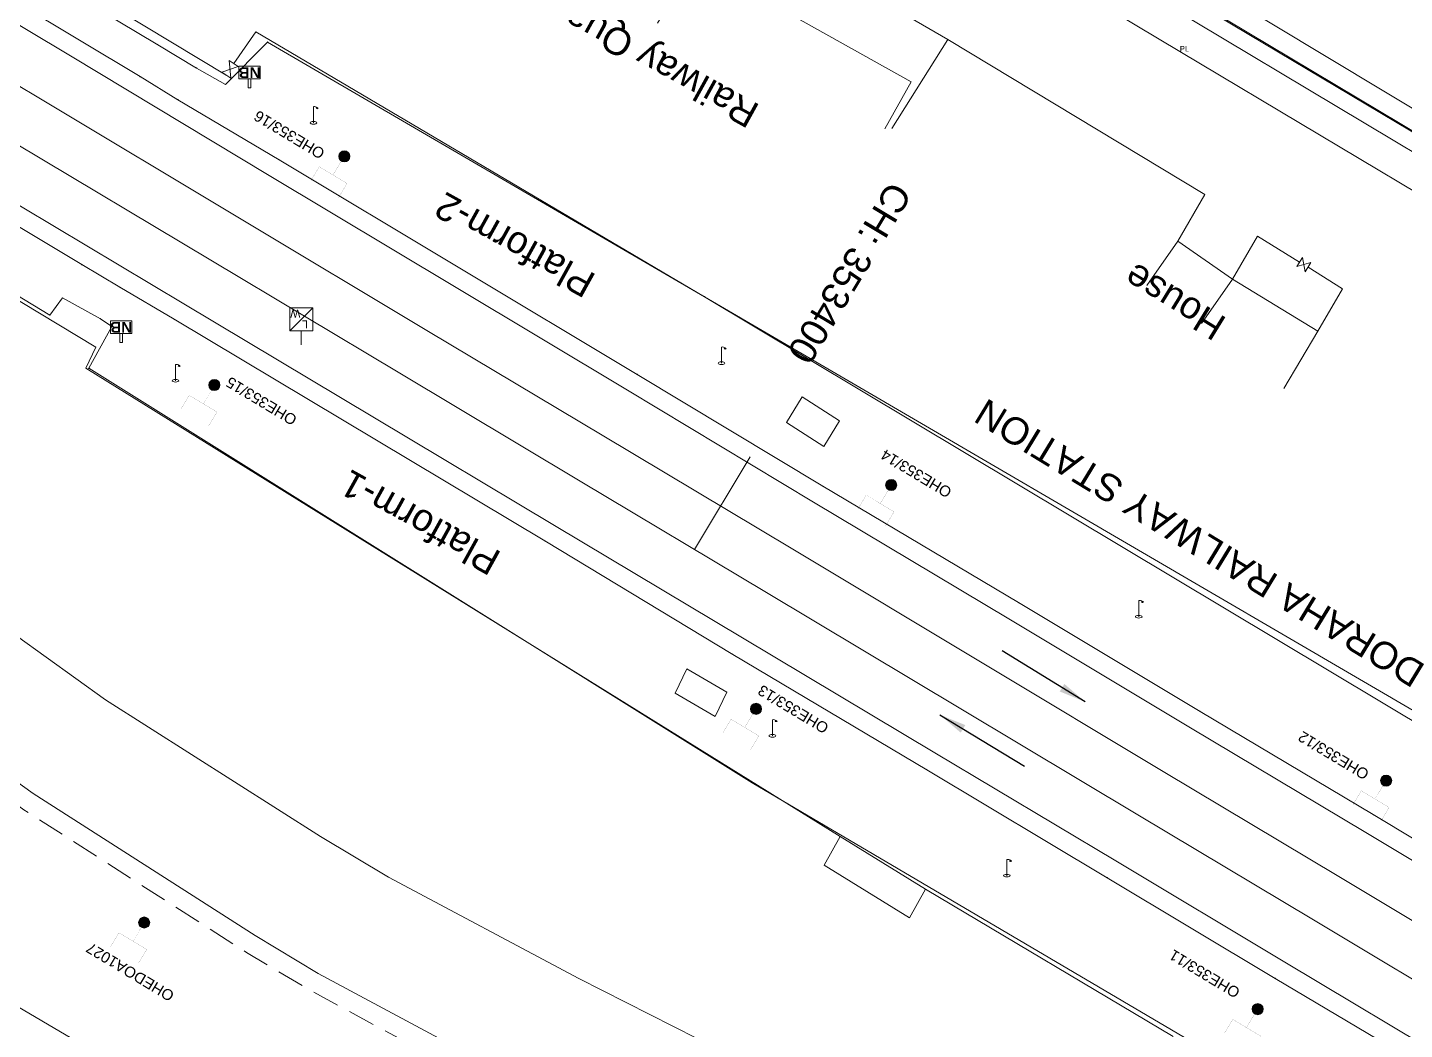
# Model space of a CAD drawing. Header units: metres. Extents: x 593168 to 611286, y 3401475 to 3412398.
# Drawn here: x 599724.4 to 599851.9, y 3408349.9 to 3408442.6 of the extents above; entities that cross this region are included whole.
import ezdxf
from ezdxf.enums import TextEntityAlignment as Align

# ---------------------------------------------------------------- set-up
doc = ezdxf.new("R2010")
doc.units = ezdxf.units.M
doc.header["$MEASUREMENT"] = 0
doc.linetypes.add('DASHED', pattern=[0.75, 0.5, -0.25])
for name, color, linetype, lineweight in [('Compound Wall', 251, 'Continuous', 0), ('Existing IR Chainage', 7, 'Continuous', 0), ('Existing IR Track', 143, 'Continuous', 0), ('Gate', 251, 'Continuous', 0), ('Grill', 251, 'Continuous', 0), ('IR PROP. DETAILS', 190, 'Continuous', 0), ('Lamp_Post', 251, 'Continuous', 0), ('Name Board', 251, 'Continuous', 0), ('OHE MAST', 8, 'Continuous', 0), ('OHE MAST TEXT', 8, 'Continuous', 0), ('Pipe Line', 4, 'Continuous', 0), ('Platform', 7, 'Continuous', 0), ('Residential Building Pucca', 251, 'Continuous', 0), ('Residential Building Semipucca', 251, 'Continuous', 0), ('Shed', 251, 'Continuous', 0), ('Subroad Edge', 34, 'Continuous', 0), ('Text1', 251, 'Continuous', 0), ('Village Name', 7, 'Continuous', 0), ('WL', 7, 'Continuous', 0)]:
    doc.layers.add(name, color=color, linetype=linetype, lineweight=lineweight)
doc.styles.add('CUT-FILL', font='cut-fill.shx', dxfattribs={"height": 2})
doc.styles.add('NB', font='swissbo.ttf', dxfattribs={"height": 1.5})
doc.styles.get("Standard").update_dxf_attribs({"font": 'arial_0.ttf'})
doc.styles.add('Style-Arial', font='arial_0.ttf')
doc.styles.add('Vill txt', font='arial_0.ttf', dxfattribs={"height": 3})
doc.dimstyles.new('ISO-25', dxfattribs={"dimtxt": 2.5, "dimasz": 2.5, "dimexe": 1.25, "dimexo": 0.625, "dimtad": 1, "dimtxsty": 'Standard', "dimcen": 2.5, "dimadec": 0, "dimazin": 0, "dimtfac": 1, "dimtmove": 0, "dimatfit": 3, "dimfxl": 1, "dimarcsym": 0})

# ---------------------------------------------------------------- blocks, each defined once
blk = doc.blocks.new('GT')
at = {"layer": 'Gate'}
for p, q in [((-0.5, -0.5), (-0.5, 0.5)), ((-0.5, 0.5), (0.5, -0.5)), ((0.5, 0.5), (0.5, -0.5))]:
    blk.add_line(p, q, dxfattribs=at)
blk.add_lwpolyline([(0.5, 0.5), (-0.5, -0.5)], dxfattribs=at)
blk = doc.blocks.new('LP')
for points in [[(0, 0), (0, 1.5)], [(0.25, 1.35), (0.44, 1.35)]]:
    blk.add_lwpolyline(points)
for centre, radius, start, end in [((0.07, 0.99), 0.519, 57.6425, 97.3165), ((0.34, 1.33), 0.094, 11.7012, 168.0476)]:
    blk.add_arc(centre, radius, start, end)
blk.add_ellipse((0.35, 1.36), major_axis=(0.0017, 0.0438), ratio=0.461056, start_param=1.74022, end_param=4.575836)
at = {"extrusion": (0, 0, -1)}
blk.add_ellipse((0, 0.01), major_axis=(0.308, 0), ratio=0.400495, dxfattribs=at)
blk = doc.blocks.new('NB')
for p, q in [((-0.98, 0.82), (-0.98, 1.98)), ((-0.98, 1.98), (0.98, 1.98)), ((0.98, 1.98), (0.98, 0.82)), ((-0.98, 0.82), (0.98, 0.82)), ((-0.13, 0.82), (-0.13, 0)), ((-0.13, 0), (0.13, 0)), ((0.13, 0.82), (0.13, 0))]:
    blk.add_line(p, q)
at = {"style": 'NB', "width": 1.025371}
blk.add_text('NB', height=0.988, rotation=180, dxfattribs=at).set_placement((0, 1.39), align=Align.MIDDLE)
blk = doc.blocks.new('WL')
at = {"layer": 'WL'}
for p, q in [((1.07, 3.42), (-1.06, 3.42)), ((-1.06, 3.42), (-1.06, 1.29)), ((1.07, 1.29), (1.07, 3.42)), ((-1.06, 1.29), (1.07, 1.29)), ((0, 1.29), (0, 0))]:
    blk.add_line(p, q, dxfattribs=at)
blk.add_lwpolyline([(-1.06, 1.29), (1.07, 3.42)], dxfattribs=at)
at = {"layer": 'WL', "style": 'CUT-FILL'}
for s, p in [('W', (-0.08, 3.25)), ('L', (0.61, 2.26))]:
    blk.add_text(s, height=0.739, rotation=180, dxfattribs=at).set_placement(p)
blk = doc.blocks.new('OHE MAST')
h = blk.add_hatch(color=256)
h.dxf.hatch_style = 1
edge = h.paths.add_edge_path()
edge.add_arc((0, 0), 0.514, 0, 360)
at = {"const_width": 0.01}
for points in [[(1.5, 3.5), (1.5, 2), (-1.5, 2), (-1.5, 3.5)], [(0, 2), (0, 0)]]:
    blk.add_lwpolyline(points, dxfattribs=at)
blk.add_circle((0, 0), 0.514)

msp = doc.modelspace()

# ---------------------------------------------------------------- linework, layer by layer
at = {"layer": 'Compound Wall'}
for points in [[(599786.2379, 3408448.7709, 260.6187), (599789.0547, 3408453.4423, 258.4794), (599809.6311, 3408441.5013, 259.9519), (599804.4261, 3408433.2676, 259.2581)], [(599809.6311, 3408441.5013, 259.9519), (599833.3955, 3408427.1498, 260.2628), (599830.8978, 3408422.845, 262.1653)], [(599835.9658, 3408419.3225, 261.7434), (599838.2777, 3408423.2983, 259.877), (599842.1867, 3408420.8988, 260.5727)], [(599842.9611, 3408420.4194, 260.5687), (599846.149, 3408418.4291, 260.2718), (599843.8629, 3408414.5096, 261.5994)], [(599763.8828, 3408328.2237, 257.7566), (599659.5062, 3408389.6747, 260.3668)]]:
    msp.add_polyline3d(points, dxfattribs=at)
at = {"layer": 'Existing IR Chainage', "color": 7, "linetype": 'Continuous', "lineweight": 13, "flags": 128}
msp.add_lwpolyline([(599791.312, 3408402.8844), (599786.1773, 3408394.3033)], dxfattribs=at)
at = {"layer": 'Existing IR Track', "color": 88, "linetype": 'DASHED', "ltscale": 5, "flags": 128}
msp.add_lwpolyline([(600300.9941, 3408082.3917), (600280.6872, 3408091.1888), (600278.194, 3408092.197), (600275.4645, 3408093.2597), (600259.8356, 3408100.2013), (600244.9725, 3408108.5287), (600217.7499, 3408124.797), (600195.4514, 3408138.2511), (600177.9328, 3408148.4846), (600159.1489, 3408158.3834), (600139.3863, 3408168.0445), (600121.5005, 3408176.271), (600103.4945, 3408184.3792), (600085.5503, 3408192.4555), (600068.2262, 3408200.1721), (600044.0212, 3408211.0553), (600024.1862, 3408220.0175), (600004.0911, 3408229.1691), (599986.1424, 3408237.2709), (599968.0807, 3408245.4461), (599948.2324, 3408254.4952), (599909.4774, 3408276.0415), (599891.8619, 3408285.7167), (599873.0778, 3408294.3827), (599855.3291, 3408302.1459), (599838.3999, 3408309.725), (599821.0558, 3408317.7999), (599803.6602, 3408326.1886), (599786.4958, 3408334.8279), (599768.6698, 3408343.7482), (599750.442, 3408353.5777), (599744.6879, 3408357.0053), (599724.0956, 3408370.2137), (599704.7053, 3408384.0115), (599686.8914, 3408399.2996), (599669.2958, 3408416.597), (599652.1152, 3408433.2776), (599635.9553, 3408446.7247), (599620.8413, 3408457.3073), (599602.7895, 3408468.5208), (599565.5836, 3408490.2766), (599549.4534, 3408499.7086), (599533.478, 3408508.9593), (599491.1348, 3408533.6096)], dxfattribs=at)
at = {"layer": 'Existing IR Track', "flags": 128}
for points in [[(599953.8819, 3408370.6117), (599933.1033, 3408383.014), (599909.3811, 3408397.2151), (599881.0019, 3408414.1459), (599858.7381, 3408427.4473), (599832.5054, 3408443.1251), (599814.7325, 3408453.7146), (599788.5317, 3408469.4269), (599768.6156, 3408481.2662), (599748.4939, 3408493.3123), (599718.6366, 3408511.2497)], [(599864.2703, 3408358.5453), (599848.1574, 3408368.1928), (599832.0945, 3408377.8038), (599815.2685, 3408387.8645), (599797.1726, 3408398.6684), (599779.9573, 3408409.0446), (599763.9529, 3408418.6291), (599746.7899, 3408428.903), (599728.3971, 3408439.9781), (599711.6102, 3408450.0311), (599694.8242, 3408460.0785), (599675.9091, 3408471.3822), (599659.6814, 3408481.0884), (599642.1912, 3408491.5622)], [(599861.6303, 3408354.54), (599845.6542, 3408364.1132), (599829.7223, 3408373.6615), (599812.9638, 3408383.7206), (599795.1325, 3408394.4058), (599777.6283, 3408404.891), (599761.5565, 3408414.4824), (599744.04, 3408424.9541), (599725.6163, 3408435.9988), (599708.9694, 3408445.9748), (599692.4859, 3408455.8426), (599673.4292, 3408467.2529), (599656.9633, 3408477.1015), (599639.5278, 3408487.5411)], [(599859.2809, 3408350.5411), (599843.3055, 3408360.1072), (599827.3511, 3408369.6529), (599810.8116, 3408379.5593), (599792.8268, 3408390.3244), (599775.6004, 3408400.6322), (599758.734, 3408410.7111), (599741.3882, 3408421.0734), (599723.2221, 3408431.9273), (599706.4353, 3408441.9657), (599689.9449, 3408451.8201), (599670.926, 3408463.1581), (599657.8892, 3408470.9373), (599636.9148, 3408483.4769)], [(599857.0011, 3408346.413), (599840.8286, 3408356.0919), (599825.1725, 3408365.4715), (599808.424, 3408375.4895), (599790.6027, 3408386.1336), (599773.2182, 3408396.529), (599756.3822, 3408406.5684), (599738.9142, 3408417.0223), (599720.8995, 3408427.762), (599704.0274, 3408437.8014), (599687.1919, 3408447.8463), (599668.3966, 3408459.0797), (599651.8966, 3408469.004)]]:
    msp.add_lwpolyline(points, dxfattribs=at)
at = {"layer": 'Grill'}
for points in [[(599682.5734, 3408473.3577, 260.5378), (599730.1815, 3408445.836, 260.4848), (599742.8268, 3408438.1998, 260.8357)], [(599682.9122, 3408441.8635, 260.4788), (599730.7554, 3408413.0138, 262.2053), (599729.8133, 3408411.0751, 262.3102), (599799.6624, 3408367.7254, 262.9291)], [(599743.5253, 3408439.2744, 260.8927), (599745.5493, 3408442.1909, 262.2693), (599787.0962, 3408417.6919, 260.9846), (599887.5274, 3408359.0525, 261.8234)], [(599807.5575, 3408362.8458, 263.219), (599830.4717, 3408349.2089, 262.0973)]]:
    msp.add_polyline3d(points, dxfattribs=at)
at = {"layer": 'IR PROP. DETAILS'}
msp.add_lwpolyline([(600077.132, 3408292.8484, -0.01232338), (600040.6865, 3408315.903), (599989.7502, 3408349.9099, 0.01420223), (599947.6506, 3408376.3202), (599940.3295, 3408380.6281), (599933.9632, 3408384.4526), (599910.2409, 3408398.6538), (599881.8606, 3408415.5852), (599859.5977, 3408428.886), (599833.3643, 3408444.5643), (599815.5925, 3408455.1532), (599789.3909, 3408470.866), (599769.4742, 3408482.7056), (599749.3559, 3408494.7496), (599719.4838, 3408512.6636), (599673.1641, 3408540.5174)], format="xyb", dxfattribs=at)
at = {"layer": 'Pipe Line'}
msp.add_polyline3d([(600196.803, 3408218.776, 259.189), (600178.618, 3408232.53, 259.195), (600163.125, 3408242.123, 259.196), (600136.915, 3408257.691, 259.167), (600111.276, 3408272.775, 259.1), (600084.915, 3408288.453, 258.998), (600059.13, 3408303.882, 258.969), (599984.187, 3408348.936, 258.923), (599955.791, 3408365.898, 258.994), (599931.935, 3408380.325, 258.94), (599908.133, 3408394.497, 258.927), (599879.266, 3408411.472, 258.87), (599856.958, 3408424.961, 258.89), (599831.098, 3408440.387, 259.174), (599813.093, 3408451.16, 258.999), (599790.189, 3408464.58, 258.696)], dxfattribs=at)
at = {"layer": 'Platform'}
for points in [[(599865.2432, 3408359.9842, 261.0536), (599849.0082, 3408369.7595, 261.0826), (599832.9645, 3408379.3167, 261.0956), (599816.1698, 3408389.389, 261.1016), (599798.0619, 3408400.1509, 261.1106), (599780.8704, 3408410.5009, 261.1286), (599747.7206, 3408430.3685, 261.1436), (599738.3585, 3408435.9179, 261.0416), (599734.8427, 3408438.064, 260.5508), (599683.2083, 3408469.017, 260.5797), (599684.7485, 3408471.8882, 260.7397), (599736.4783, 3408441.0134, 260.5168), (599740.0853, 3408438.8513, 260.9686), (599742.7628, 3408437.3349, 260.8957), (599746.6505, 3408441.257, 260.6817), (599787.0962, 3408417.6919, 260.9846), (599956.0444, 3408316.5455, 260.9296)], [(599856.1019, 3408345.0004, 260.9466), (599839.9244, 3408354.6032, 260.9836), (599824.3736, 3408363.9103, 261.0126), (599807.6674, 3408373.9131, 261.0426), (599789.7163, 3408384.592, 261.0316), (599772.3229, 3408395.0863, 261.0616), (599738.008, 3408415.6004, 261.0526), (599732.9766, 3408418.5621, 260.9146), (599729.4417, 3408420.6696, 260.4958), (599720.0097, 3408426.3185, 260.7547), (599695.9718, 3408440.6247, 260.7558), (599693.1356, 3408435.939, 260.7878), (599717.1735, 3408421.6328, 260.7867), (599726.4902, 3408415.9974, 260.7457), (599727.6558, 3408417.5842, 260.6317), (599731.1777, 3408415.656, 260.9276), (599732.245, 3408414.9311, 260.8977), (599730.0927, 3408411.0654, 260.8277), (599791.5214, 3408372.7064, 261.0526)], [(599791.5214, 3408372.7064, 261.0526), (600027.1784, 3408233.9117, 260.6147), (600030.5868, 3408236.4578, 260.7167), (600032.695, 3408235.2338, 260.6967), (600036.5866, 3408232.842, 260.2958), (600126.6597, 3408177.5963, 260.0759)]]:
    msp.add_polyline3d(points, dxfattribs=at)
for p in [(599736.478, 3408441.013, 260.517), (599746.65, 3408441.257, 260.682), (599740.085, 3408438.851, 260.969), (599734.843, 3408438.064, 260.551), (599742.763, 3408437.335, 260.896), (599738.358, 3408435.918, 261.042), (599747.721, 3408430.368, 261.144), (599729.442, 3408420.67, 260.496), (599732.977, 3408418.562, 260.915), (599727.656, 3408417.584, 260.632), (599787.096, 3408417.691, 260.985), (599726.49, 3408415.997, 260.746), (599731.178, 3408415.656, 260.928), (599732.245, 3408414.931, 260.898), (599738.008, 3408415.6, 261.053), (599730.093, 3408411.065, 260.828), (599780.87, 3408410.501, 261.129), (599798.062, 3408400.151, 261.111), (599772.323, 3408395.086, 261.062), (599816.17, 3408389.389, 261.102), (599789.716, 3408384.592, 261.032), (599832.965, 3408379.317, 261.096), (599807.667, 3408373.913, 261.043), (599791.521, 3408372.706, 261.053), (599849.008, 3408369.76, 261.083), (599824.374, 3408363.91, 261.013), (599839.924, 3408354.603, 260.984)]:
    msp.add_point(p, dxfattribs=at)
at = {"layer": 'Residential Building Pucca'}
for points in [[(599782.7356, 3408443.015, 258.6153), (599786.2379, 3408448.7709, 260.6187), (599806.2282, 3408437.5795, 260.0249), (599803.7865, 3408433.2179, 260.0249)], [(599828.0449, 3408418.7405, 262.1653), (599830.8978, 3408422.845, 262.1653), (599835.9658, 3408419.3225, 261.7434), (599833.113, 3408415.218, 261.7434)], [(599840.7166, 3408409.187, 261.6414), (599843.8629, 3408414.5096, 261.5994), (599835.9658, 3408419.3225, 261.7434)]]:
    msp.add_polyline3d(points, dxfattribs=at)
at = {"layer": 'Residential Building Semipucca'}
msp.add_polyline3d([(599798.18, 3408365.093, 263.236), (599799.6624, 3408367.7254, 262.9291), (599807.5575, 3408362.8458, 263.219), (599806.0675, 3408360.1999, 263.219)], close=True, dxfattribs=at)
at = {"layer": 'Shed'}
for points in [[(599799.6061, 3408406.2014, 260.9096), (599798.147, 3408403.8285, 261.0246), (599794.6834, 3408406.0489, 261.0436), (599796.1438, 3408408.4238, 261.0436)], [(599784.371, 3408381.0103, 260.8277), (599785.4659, 3408383.2646, 260.8617), (599789.165, 3408381.1058, 260.8447), (599788.07, 3408378.8512, 260.8447)]]:
    msp.add_polyline3d(points, close=True, dxfattribs=at)
at = {"layer": 'Subroad Edge'}
for points in [[(599726.0049, 3408512.9598, 257.8805), (599750.3013, 3408496.3323, 258.2194), (599767.5428, 3408485.9494, 258.5763), (599790.1942, 3408472.5447, 258.4984), (599816.6152, 3408456.7961, 258.5843), (599834.2788, 3408446.1735, 258.6603), (599860.5023, 3408430.3828, 258.6063), (599882.9644, 3408417.084, 258.6553), (599911.3693, 3408400.082, 258.7443), (599934.8299, 3408386.0384, 258.7073), (599958.964, 3408371.5989, 258.8742), (599972.739, 3408363.2805, 258.8133), (599986.9567, 3408355.4239, 258.8063), (600019.2669, 3408336.5066, 258.7773), (600034.3917, 3408327.6145, 258.8313), (600051.2856, 3408332.0389, 257.9485), (600057.4122, 3408339.9546, 257.8835)], [(600062.7119, 3408314.8112, 258.3244), (600054.3427, 3408324.6072, 257.9765), (600050.1303, 3408327.1114, 258.0025), (600038.8428, 3408324.8954, 258.7833), (600033.6401, 3408325.334, 258.9132), (600017.7022, 3408334.6942, 258.8612), (599985.7523, 3408353.6565, 258.8153), (599971.8596, 3408361.7165, 258.8503), (599958.0799, 3408370.1833, 258.8483), (599933.8271, 3408384.4543, 258.7283), (599910.1669, 3408398.4982, 258.7313), (599881.5981, 3408415.5896, 258.6693), (599859.3012, 3408428.9688, 258.6363), (599833.3003, 3408444.4707, 258.6693), (599815.576, 3408455.1364, 258.5903), (599789.391, 3408470.7737, 258.5183), (599766.6174, 3408484.4199, 258.5763), (599749.4404, 3408494.9273, 258.2844), (599724.9509, 3408511.5129, 258.0505)], [(599860.7071, 3408312.4488, 259.2751), (599844.1702, 3408321.5161, 259.3521), (599827.2165, 3408331.5522, 259.1592), (599812.957, 3408340.7218, 258.9842), (599806.264, 3408344.5642, 258.9002), (599803.8996, 3408342.0066, 258.9332), (599801.4836, 3408341.3843, 258.9342), (599793.0038, 3408345.6951, 258.9442), (599775.4492, 3408354.5877, 258.8303), (599757.8524, 3408363.9714, 258.8952), (599751.5348, 3408367.719, 258.7923), (599731.6536, 3408380.3735, 258.7013), (599715.1452, 3408392.2382, 258.6793), (599695.2761, 3408408.8644, 258.5743), (599677.8227, 3408425.9952, 258.5973), (599659.4551, 3408443.6351, 258.6273), (599642.9627, 3408457.2755, 258.6003)], [(599653.1923, 3408434.5979, 258.8592), (599670.6024, 3408417.7067, 258.8552), (599688.1402, 3408400.492, 258.9182), (599705.8306, 3408385.4417, 258.8972), (599724.9523, 3408371.7078, 258.9882), (599745.5138, 3408358.5758, 259.1072), (599751.3492, 3408355.0681, 259.1722), (599769.811, 3408345.1553, 259.1762), (599787.139, 3408336.3207, 259.1892), (599804.4827, 3408327.679, 259.2081), (599821.7808, 3408319.2767, 259.2121), (599839.1261, 3408311.263, 259.2981), (599856.1127, 3408303.6808, 259.3201), (599873.8573, 3408295.8708, 259.3631), (599892.3106, 3408287.3395, 259.3631), (599910.3576, 3408277.4962, 259.3741), (599928.2015, 3408267.0062, 259.3431), (599948.9168, 3408256.1135, 259.3531), (599968.7554, 3408246.9897, 259.4161), (599985.6796, 3408239.3027, 259.4081), (600004.8971, 3408230.7789, 259.3991), (600024.9629, 3408221.6383, 259.2711), (600044.8455, 3408212.5301, 259.4661), (600069.0408, 3408201.8584, 259.3951)]]:
    msp.add_polyline3d(points, dxfattribs=at)

# ---------------------------------------------------------------- block references
at = {"layer": 'Gate', "yscale": 0.9997078268772505}
for p, xscale, zscale, rotation in [((599743.1757, 3408438.734, 156.3202), 1.28720952749995, 1.28720952749995, 57.31208259474287), ((599842.5739, 3408420.6591, 156.3202), 0.9107705916469413, 0.9107705916469413, 328.3120825936787)]:
    msp.add_blockref('GT', p, dxfattribs=dict(at, xscale=xscale, zscale=zscale, rotation=rotation))
at = {"layer": 'Lamp_Post', "xscale": 0.9997078269552191, "yscale": 0.9997078269552191, "zscale": 0.9997078269552191}
for p in [(599750.908, 3408433.7768, 262.7791), (599788.6691, 3408411.5303, 264.1347), (599738.1302, 3408409.9093, 263.9518), (599827.2873, 3408388.0671, 264.0917), (599793.3802, 3408377.0404, 263.3459), (599815.0907, 3408364.0986, 262.8711)]:
    msp.add_blockref('LP', p, dxfattribs=at)
at = {"layer": 'Name Board', "xscale": 0.9997078269552191, "yscale": 0.9997078269552191, "zscale": 0.9997078269552191}
for p in [(599744.9771, 3408437.037, 260.9676), (599733.0963, 3408413.4649, 260.8977)]:
    msp.add_blockref('NB', p, dxfattribs=at)
at = {"layer": 'OHE MAST', "rotation": 149.0208306544456}
for p in [(599753.7569, 3408430.6754), (599741.7295, 3408409.5114), (599804.3781, 3408400.2597), (599791.8665, 3408379.5472), (599850.195, 3408372.9026), (599735.2267, 3408359.7724), (599838.3032, 3408351.7566)]:
    msp.add_blockref('OHE MAST', p, dxfattribs=at)
at = {"layer": 'WL', "xscale": 0.9997078269552191, "yscale": 0.9997078269552191, "zscale": 0.9997078269552191}
msp.add_blockref('WL', (599749.7654, 3408413.2314, 261.3755), dxfattribs=at)

# ---------------------------------------------------------------- texts
at = {"layer": 'Existing IR Chainage', "color": 7, "lineweight": 0, "insert": (599795.7316, 3408411.8934), "char_height": 2.5, "attachment_point": 6, "rotation": 239.104876, "line_spacing_factor": 0.60036, "style": 'Style-Arial'}
msp.add_mtext('CH: 353400', dxfattribs=at)
at = {"layer": 'OHE MAST TEXT'}
for s, p in [('OHE353/16', (599752.0466, 3408431.224, 264.728)), ('OHE353/15', (599749.4677, 3408406.5735, 264.262)), ('OHE353/14', (599810.0841, 3408399.8672, 264.449)), ('OHE353/13', (599798.6958, 3408378.0524, 264.496)), ('OHE353/12', (599848.7118, 3408373.7742, 264.689)), ('OHEDOA1027', (599738.1073, 3408353.2628, 260.47)), ('OHE353/11', (599836.7684, 3408353.5679, 264.866))]:
    msp.add_text(s, height=1, rotation=149, dxfattribs=at).set_placement(p)
at = {"layer": 'Pipe Line'}
msp.add_text('PL', height=0.5, dxfattribs=at).set_placement((599831.098, 3408440.387, 259.174))
at = {"layer": 'Text1'}
for s, rotation, p in [('Railway Quarters', 151.044359, (599792.3349, 3408435.3815, 156.3202)), ('Platform-2', 151.044359, (599777.188, 3408419.6759, -104.8192)), ('House', 148.408608, (599835.5535, 3408415.646, 156.3202)), ('Platform-1', 151.044359, (599768.4225, 3408393.9815, 156.3202))]:
    msp.add_text(s, height=2.5, rotation=rotation, dxfattribs=at).set_placement(p)
at = {"layer": 'Village Name', "style": 'Vill txt'}
msp.add_text('DORAHA RAILWAY STATION', height=2.5, rotation=148.676336, dxfattribs=at).set_placement((599853.9519, 3408383.5486, 156.3202))

# ---------------------------------------------------------------- leaders
at = {"layer": 'Existing IR Track', "color": 7, "lineweight": -3}
for points in [[(599822.3254, 3408380.1975), (599814.6439, 3408384.9125)], [(599808.889, 3408378.9921), (599816.7269, 3408374.2338)]]:
    msp.add_leader(points, dimstyle='ISO-25', override={"dimtxt": 3, "dimasz": 2.5, "dimtad": 0, "dimdec": 3, "dimzin": 2, "dimtdec": 3}, dxfattribs=at)

doc.saveas('drawing.dxf')
